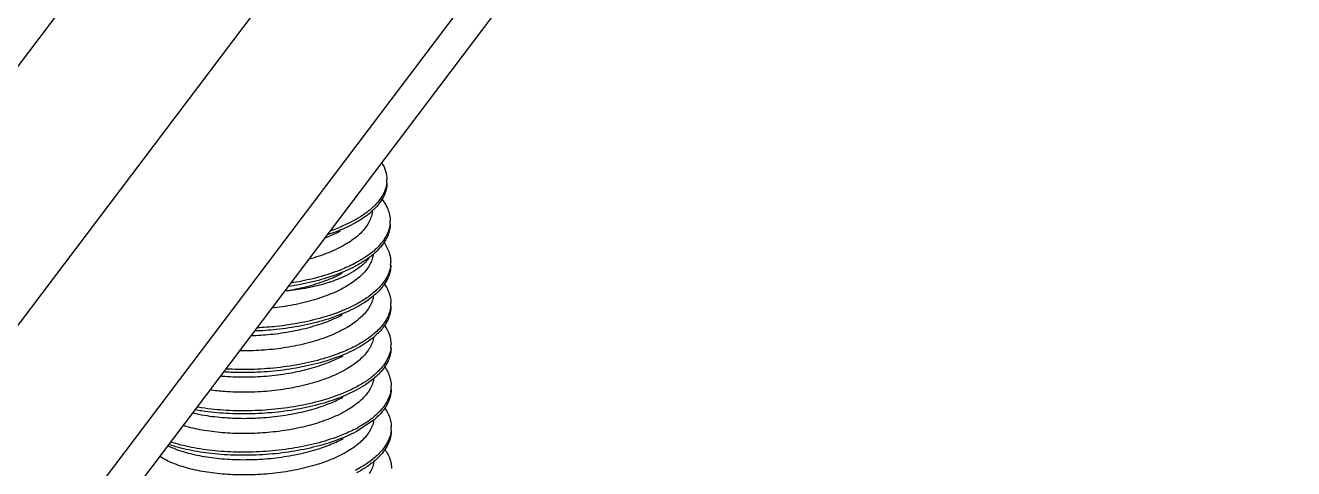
# Model space of a CAD drawing. Header units: millimetres. Extents: x 1893 to 2294, y -410 to -132.
# Drawn here: x 2090.66 to 2099.58, y -372.36 to -369.25 of the extents above; entities that cross this region are included whole.
import ezdxf

# ---------------------------------------------------------------- set-up
doc = ezdxf.new("R2010")
doc.units = ezdxf.units.MM

msp = doc.modelspace()

# ---------------------------------------------------------------- linework, layer by layer
at = {"color": 7, "linetype": 'Continuous'}
for p, q in [((2098.7414, -358.7794), (2080.7656, -382.5522)), ((2099.5059, -359.5861), (2081.5301, -383.3589)), ((2099.5777, -361.377), (2081.5703, -385.1917)), ((2099.394, -361.9768), (2081.3845, -385.7943)), ((2093.1079, -372.0221), (2092.9898, -372.0992))]:
    msp.add_line(p, q, dxfattribs=at)
for centre, radius, start, end in [((2093.006, -370.3309), 0.1985, 352.99371, 0.40568), ((2092.7824, -370.1783), 0.4735, 312.75581, 314.17678), ((2092.7945, -370.2125), 0.4562, 314.17891, 314.93503), ((2093.019, -370.6181), 0.2085, 354.08281, 359.98312), ((2092.3947, -369.4972), 1.2616, 289.15562, 292.09742), ((2092.7998, -370.4664), 0.4792, 310.78296, 314.49188), ((2092.5369, -370.0741), 0.9528, 297.42158, 297.66966), ((2093.0301, -370.9092), 0.2014, 353.94354, 0.41898), ((2093.0217, -371.198), 0.2108, 354.14409, 359.99307), ((2092.5463, -370.6648), 0.9417, 297.41876, 298.14324), ((2093.0363, -371.49), 0.1973, 354.24255, 0.4388), ((2093.0224, -371.7789), 0.2122, 354.19789, 0.02323), ((2092.555, -371.2586), 0.9271, 297.41683, 298.67336), ((2092.7411, -371.5514), 0.5797, 308.06294, 309.24277), ((2092.7605, -371.5967), 0.5492, 309.23477, 310.85706), ((2092.9262, -371.9896), 0.1891, 346.70087, 349.91677), ((2092.9253, -371.9894), 0.19, 349.9151, 351.34977), ((2092.7876, -371.628), 0.5078, 310.85988, 312.36856), ((2093.0398, -372.0705), 0.1958, 354.18132, 0.39587)]:
    msp.add_arc(centre, radius, start, end, dxfattribs=at)
for points, start_tangent, end_tangent in [([(2093.1687, -370.2117), (2093.1959, -370.2712), (2093.2046, -370.3295)], (0.526192, -0.850366), (0.006522, -0.999979)), ([(2093.2031, -370.3551), (2093.1749, -370.4383), (2093.1124, -370.5179)], (-0.12258, -0.992459), (-0.717139, -0.69693)), ([(2093.2046, -370.3513), (2093.2032, -370.3769), (2093.175, -370.4601), (2093.1167, -370.5355)], (0.006522, -0.999979), (-0.707879, -0.706333)), ([(2093.1699, -370.468), (2093.2006, -370.5149), (2093.2267, -370.5999), (2093.2275, -370.6182)], (0.619716, -0.784826), (0.000119, -1)), ([(2093.1039, -370.526), (2093.0179, -370.5911), (2092.9562, -370.6263)], (-0.734201, -0.678933), (-0.888267, -0.459328)), ([(2093.1125, -370.5397), (2093.018, -370.6129), (2092.9652, -370.6434)], (-0.717139, -0.69693), (-0.883083, -0.469217)), ([(2093.1018, -370.5495), (2093.0977, -370.5772), (2093.066, -370.6502)], (-0.072513, -0.997367), (-0.545257, -0.838269)), ([(2093.066, -370.6502), (2093.0032, -370.7213), (2092.9121, -370.7862), (2092.7952, -370.8429), (2092.6594, -370.8884), (2092.6548, -370.8897)], (-0.545257, -0.838269), (-0.964932, -0.262498)), ([(2092.9652, -370.6434), (2092.8952, -370.677), (2092.7858, -370.7185)], (-0.883083, -0.469217), (-0.9501, -0.311947)), ([(2092.9562, -370.6263), (2092.8951, -370.6553), (2092.8693, -370.6661)], (-0.888267, -0.459328), (-0.926347, -0.376671)), ([(2093.2276, -370.6399), (2093.2166, -370.7074), (2093.1706, -370.791), (2093.1242, -370.8409)], (0.000119, -1), (-0.736299, -0.676656)), ([(2093.2264, -370.6396), (2093.2166, -370.6856), (2093.1705, -370.7692), (2093.1356, -370.8083)], (-0.102709, -0.994711), (-0.712779, -0.701388)), ([(2092.7704, -370.7383), (2092.7949, -370.7286), (2092.8779, -370.6898)], (0.933964, 0.357366), (0.882707, 0.469923)), ([(2093.1128, -370.8293), (2093.0904, -370.8476), (2092.9794, -370.918)], (-0.756662, -0.653806), (-0.885638, -0.464376)), ([(2093.1831, -370.7697), (2093.2215, -370.8444), (2093.2315, -370.9077)], (0.582078, -0.813133), (0.006834, -0.999977)), ([(2093.1098, -370.852), (2093.0878, -370.9204), (2093.0339, -370.9931), (2092.9511, -371.0602), (2092.8427, -371.1192), (2092.7131, -371.1683), (2092.5673, -371.2057), (2092.4113, -371.2305), (2092.3962, -371.2321)], (-0.130146, -0.991495), (-0.994455, -0.105159)), ([(2093.1242, -370.8409), (2093.0905, -370.8693), (2092.9835, -370.9377)], (-0.736299, -0.676656), (-0.883394, -0.468631)), ([(2093.0766, -370.8817), (2093.0462, -370.9167), (2092.9979, -370.9566)], (-0.585514, -0.810662), (-0.817209, -0.576341)), ([(2092.4874, -371.112), (2092.6157, -371.0867), (2092.7569, -371.0451), (2092.8802, -370.9924), (2092.8913, -370.9866)], (0.987763, 0.155963), (0.883165, 0.469062)), ([(2092.9835, -370.9377), (2092.9795, -370.9398), (2092.8419, -370.9998), (2092.6832, -371.0475), (2092.5097, -371.0813)], (-0.883394, -0.468631), (-0.989216, -0.146465)), ([(2092.881, -370.9631), (2092.8418, -370.9781), (2092.6831, -371.0258), (2092.5291, -371.0566)], (-0.928207, -0.372063), (-0.987754, -0.156018)), ([(2092.9757, -370.9199), (2092.881, -370.9631)], (-0.887641, -0.460537), (-0.928207, -0.372063)), ([(2092.9979, -370.9566), (2092.971, -370.9742), (2092.9033, -371.0104)], (-0.817209, -0.576341), (-0.90677, -0.421625)), ([(2093.2304, -370.9304), (2093.203, -371.0157), (2093.1402, -371.0974), (2093.1148, -371.1208)], (-0.106013, -0.994365), (-0.758549, -0.651616)), ([(2093.2316, -370.9295), (2093.2305, -370.9522), (2093.203, -371.0375), (2093.1403, -371.1192), (2093.1249, -371.1337)], (0.006834, -0.999977), (-0.741193, -0.671291)), ([(2092.9033, -371.0104), (2092.8709, -371.0246), (2092.7496, -371.066), (2092.6116, -371.0968), (2092.486, -371.1136)], (-0.90677, -0.421625), (-0.995333, -0.096503)), ([(2093.1856, -371.0619), (2093.2031, -371.09), (2093.2312, -371.1751), (2093.2325, -371.1981)], (0.575761, -0.817618), (0.000213, -1)), ([(2093.1148, -371.1208), (2093.0447, -371.1725), (2092.9777, -371.211)], (-0.758549, -0.651616), (-0.88842, -0.459031)), ([(2093.1249, -371.1337), (2093.0448, -371.1942), (2092.9868, -371.228)], (-0.741193, -0.671291), (-0.883289, -0.468829)), ([(2093.1106, -371.1436), (2093.1074, -371.1611), (2093.0747, -371.2348)], (-0.132788, -0.991144), (-0.551159, -0.8344)), ([(2093.0747, -371.2348), (2093.0134, -371.304), (2092.9248, -371.3677), (2092.8115, -371.4236), (2092.6801, -371.4688), (2092.5354, -371.5026), (2092.3823, -371.524), (2092.2261, -371.5328), (2092.1694, -371.5329)], (-0.551159, -0.8344), (-0.99989, 0.014826)), ([(2092.9868, -371.228), (2092.9203, -371.2602), (2092.7717, -371.3147), (2092.6048, -371.356), (2092.4264, -371.3828), (2092.2744, -371.3936)], (-0.883289, -0.468829), (-0.999354, -0.035945)), ([(2092.8845, -371.2534), (2092.7716, -371.2929), (2092.6048, -371.3342), (2092.4264, -371.3611), (2092.2917, -371.3712)], (-0.927935, -0.372743), (-0.999038, -0.043863)), ([(2092.9777, -371.211), (2092.9202, -371.2384), (2092.8845, -371.2534)], (-0.88842, -0.459031), (-0.927935, -0.372743)), ([(2093.2314, -371.2196), (2093.223, -371.2612), (2093.1788, -371.3452), (2093.1159, -371.4111)], (-0.101727, -0.994812), (-0.75922, -0.650834)), ([(2093.2326, -371.2198), (2093.2231, -371.283), (2093.1788, -371.3669), (2093.1275, -371.4227)], (0.000213, -1), (-0.739116, -0.673578)), ([(2092.2505, -371.4249), (2092.3857, -371.4162), (2092.5406, -371.3941), (2092.6849, -371.3599), (2092.8143, -371.3148), (2092.8933, -371.2777)], (0.9996, 0.028284), (0.882933, 0.4695)), ([(2093.1873, -371.3535), (2093.2219, -371.4201), (2093.2336, -371.4884)], (0.573229, -0.819395), (0.006899, -0.999976)), ([(2093.1275, -371.4227), (2093.1003, -371.4458), (2092.9906, -371.5169), (2092.9878, -371.5184)], (-0.739116, -0.673578), (-0.883344, -0.468726)), ([(2093.1159, -371.4111), (2093.1002, -371.4241), (2092.9905, -371.4951)], (-0.75922, -0.650834), (-0.881759, -0.4717)), ([(2093.1113, -371.4362), (2093.1082, -371.4523), (2093.0757, -371.5252)], (-0.144611, -0.989489), (-0.551159, -0.8344)), ([(2093.0757, -371.5252), (2093.0138, -371.5949), (2092.9236, -371.6593), (2092.8099, -371.715), (2092.6797, -371.7596), (2092.5339, -371.7934), (2092.3768, -371.815), (2092.2172, -371.8233), (2092.0646, -371.8186), (2091.9613, -371.8077)], (-0.551159, -0.8344), (-0.990466, 0.137756)), ([(2092.9878, -371.5184), (2092.854, -371.5777), (2092.6961, -371.6262), (2092.523, -371.6609), (2092.3415, -371.6806), (2092.1589, -371.6851), (2092.0577, -371.6809)], (-0.883344, -0.468726), (-0.997812, 0.066119)), ([(2092.98, -371.5007), (2092.8838, -371.5445)], (-0.887653, -0.460513), (-0.928677, -0.37089)), ([(2093.2326, -371.5097), (2093.2076, -371.5915), (2093.1469, -371.6735), (2093.1168, -371.7016)], (-0.10036, -0.994951), (-0.75858, -0.651579)), ([(2093.2337, -371.5102), (2093.233, -371.5278), (2093.2077, -371.6133), (2093.147, -371.6952), (2093.1272, -371.7143)], (0.006899, -0.999976), (-0.740791, -0.671735)), ([(2092.0359, -371.7088), (2092.0661, -371.7113), (2092.2187, -371.7159), (2092.378, -371.7075), (2092.5348, -371.6857), (2092.6802, -371.6519), (2092.8101, -371.6073), (2092.8943, -371.568)], (0.995908, -0.090373), (0.882926, 0.469513)), ([(2092.8838, -371.5445), (2092.854, -371.556), (2092.696, -371.6045), (2092.5229, -371.6391), (2092.3414, -371.6588), (2092.1589, -371.6633), (2092.0734, -371.6601)], (-0.928677, -0.37089), (-0.9983, 0.058291)), ([(2093.1168, -371.7016), (2093.0533, -371.749), (2092.9796, -371.7918)], (-0.75858, -0.651579), (-0.888571, -0.458739)), ([(2093.1272, -371.7143), (2093.0533, -371.7708), (2092.9888, -371.8088)], (-0.740791, -0.671735), (-0.883344, -0.468726)), ([(2093.1874, -371.6424), (2093.2024, -371.6658), (2093.2326, -371.7508), (2093.2346, -371.7788)], (0.576489, -0.817105), (0.000649, -1)), ([(2092.9888, -371.8088), (2092.9304, -371.8373), (2092.7831, -371.8926), (2092.6171, -371.9347), (2092.4392, -371.9624), (2092.2564, -371.975), (2092.0758, -371.9723), (2091.9046, -371.9548), (2091.8562, -371.9468)], (-0.883344, -0.468726), (-0.984152, 0.17733)), ([(2092.9796, -371.7918), (2092.9303, -371.8155), (2092.8864, -371.8342)], (-0.888571, -0.458739), (-0.927996, -0.372591)), ([(2093.1126, -371.7241), (2093.1094, -371.742), (2093.0767, -371.8156)], (-0.13129, -0.991344), (-0.551159, -0.8344)), ([(2093.2335, -371.8004), (2093.2266, -371.8369), (2093.1844, -371.9211), (2093.1078, -372.0003)], (-0.100885, -0.994898), (-0.774433, -0.632656)), ([(2093.2346, -371.8006), (2093.2266, -371.8587), (2093.1845, -371.9428), (2093.1298, -372.0032)], (0.000649, -1), (-0.73872, -0.674012)), ([(2093.0041, -371.8945), (2092.9129, -371.9565), (2092.7982, -372.0105), (2092.6666, -372.0539), (2092.5219, -372.0861), (2092.3698, -372.1061), (2092.2155, -372.1137), (2092.065, -372.1089), (2091.923, -372.092), (2091.7948, -372.0638), (2091.7723, -372.0572)], (-0.768785, -0.639508), (-0.956302, 0.292382)), ([(2091.84, -371.9681), (2091.9228, -371.9846), (2092.0652, -372.0015), (2092.2181, -372.0063), (2092.3765, -371.9981), (2092.5313, -371.9769), (2092.6758, -371.9438), (2092.8081, -371.8989), (2092.8954, -371.8584)], (0.973477, -0.228787), (0.882924, 0.469517)), ([(2092.8864, -371.8342), (2092.783, -371.8708), (2092.6171, -371.9129), (2092.4392, -371.9407), (2092.2563, -371.9532), (2092.0757, -371.9505), (2091.9045, -371.933), (2091.8706, -371.9276)], (-0.927996, -0.372591), (-0.985729, 0.16834)), ([(2093.0767, -371.8156), (2093.0566, -371.8426), (2093.0323, -371.869), (2093.0041, -371.8945)], (-0.551159, -0.8344), (-0.768785, -0.639508)), ([(2093.1901, -371.9352), (2093.2221, -371.9958), (2093.2357, -372.0692)], (0.570434, -0.821343), (0.006513, -0.999979)), ([(2093.0985, -372.0078), (2092.9998, -372.072)], (-0.787295, -0.616576), (-0.877332, -0.479883)), ([(2093.1102, -372.0331), (2093.0777, -372.106)], (-0.230073, -0.973173), (-0.551159, -0.8344)), ([(2093.0777, -372.106), (2093.0158, -372.1757), (2092.9253, -372.2403), (2092.8112, -372.2961), (2092.6805, -372.3407), (2092.5347, -372.3744), (2092.3774, -372.3959), (2092.2179, -372.4041), (2092.0654, -372.3992), (2091.9241, -372.3824), (2091.7953, -372.354), (2091.686, -372.3155), (2091.6082, -372.2736)], (-0.551159, -0.8344), (-0.830818, 0.556545)), ([(2091.665, -372.1986), (2091.6864, -372.2084), (2091.7931, -372.2461), (2091.9205, -372.2744), (2092.0624, -372.2916), (2092.2133, -372.2967), (2092.3686, -372.2893), (2092.5209, -372.2693), (2092.6659, -372.2372), (2092.7981, -372.1937), (2092.8964, -372.1488)], (0.899986, -0.435918), (0.882895, 0.46957)), ([(2092.9898, -372.0992), (2092.8648, -372.1552), (2092.708, -372.2045), (2092.5355, -372.24), (2092.3544, -372.2606), (2092.1717, -372.266), (2091.9947, -372.2563), (2091.8303, -372.2321), (2091.6851, -372.1949), (2091.6715, -372.1904)], (-0.883236, -0.468929), (-0.947429, 0.319968)), ([(2092.8856, -372.1253), (2092.8647, -372.1334), (2092.7079, -372.1827), (2092.5355, -372.2182), (2092.3543, -372.2389), (2092.1716, -372.2442), (2091.9946, -372.2345), (2091.8302, -372.2103), (2091.6843, -372.1729)], (-0.928758, -0.370688), (-0.951435, 0.307851)), ([(2092.9819, -372.0815), (2092.8856, -372.1253)], (-0.887644, -0.460529), (-0.928758, -0.370688)), ([(2093.2346, -372.0904), (2093.2122, -372.1673), (2093.1535, -372.2495), (2093.1189, -372.2823)], (-0.101169, -0.994869), (-0.75866, -0.651487)), ([(2093.2357, -372.091), (2093.2354, -372.1035), (2093.2122, -372.1891), (2093.1536, -372.2713), (2093.1294, -372.2949)], (0.006513, -0.999979), (-0.74047, -0.672089)), ([(2093.1892, -372.2229), (2093.2015, -372.2416), (2093.2339, -372.3265), (2093.2366, -372.3596)], (0.577111, -0.816666), (0.001469, -0.999999)), ([(2093.1189, -372.2823), (2093.0617, -372.3255), (2092.9815, -372.3727)], (-0.75866, -0.651487), (-0.888716, -0.458458)), ([(2093.1294, -372.2949), (2093.0618, -372.3473), (2092.9909, -372.3895)], (-0.74047, -0.672089), (-0.883399, -0.468621)), ([(2093.1147, -372.3046), (2093.1114, -372.3228), (2093.0788, -372.3963)], (-0.130283, -0.991477), (-0.551159, -0.8344))]:
    msp.add_spline(points, degree=3, dxfattribs=dict(at, start_tangent=start_tangent, end_tangent=end_tangent))

doc.saveas('drawing.dxf')
